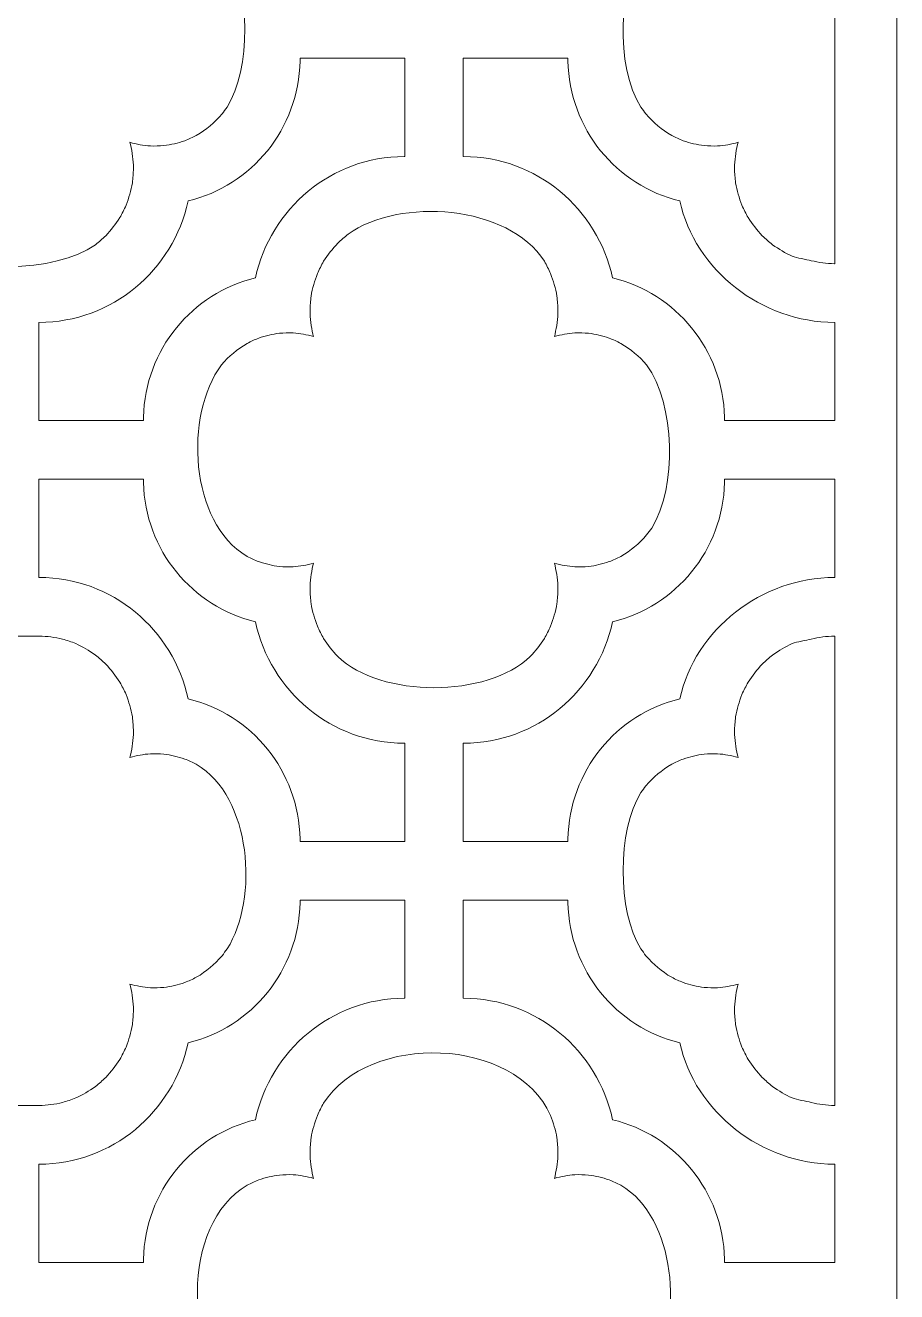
# Model space of a CAD drawing. Header units: centimetres. Extents: x 17.4 to 27.5, y -9.5 to 9.5.
# Drawn here: x 19.033 to 22.048, y 0.616 to 4.998 of the extents above; entities that cross this region are included whole.
import ezdxf

# ---------------------------------------------------------------- set-up
doc = ezdxf.new("R2010")
doc.units = ezdxf.units.CM
doc.header["$MEASUREMENT"] = 0
doc.layers.add('layer 1', color=7, linetype='Continuous')

msp = doc.modelspace()

# ---------------------------------------------------------------- linework, layer by layer
at = {"layer": 'layer 1', "color": 7, "lineweight": 9}
for points, knots in [([(17.37572, 9.5), (18.9331, 9.5), (20.4905, 9.5), (22.04787, 9.5), (22.04787, 9.5), (22.04787, 3.16666), (22.04787, -3.16667), (22.04787, -9.5), (22.04787, -9.5), (20.4905, -9.5), (18.9331, -9.5), (17.37572, -9.5), (17.37572, -9.5), (17.37572, -3.16667), (17.37572, 3.16666), (17.37572, 9.5)], [0, 0, 0, 0, 0.2, 0.2, 0.2, 0.2, 0.4, 0.4, 0.4, 0.4, 0.6, 0.6, 0.6, 0.6, 1, 1, 1, 1]), ([(19.2753, 4.23907), (19.2753, 4.23907), (19.2753, 4.23907), (19.2753, 4.23907), (19.2753, 4.23907), (19.28788, 4.24908), (19.29945, 4.25921), (19.31104, 4.27038), (19.31104, 4.27038), (19.32972, 4.29021), (19.34506, 4.30989), (19.35969, 4.33293), (19.35969, 4.33293), (19.3677, 4.34699), (19.37469, 4.36077), (19.38133, 4.37554), (19.38133, 4.37554), (19.39145, 4.40143), (19.39827, 4.42578), (19.40316, 4.45318), (19.40316, 4.45318), (19.40529, 4.47013), (19.40649, 4.48631), (19.40692, 4.50337), (19.40692, 4.50337), (19.40619, 4.53197), (19.40305, 4.55766), (19.39664, 4.58553), (19.39664, 4.58553), (19.39589, 4.5882), (19.39513, 4.59082), (19.39434, 4.59343), (19.39434, 4.59343), (19.41833, 4.58667), (19.44078, 4.58274), (19.46575, 4.58084), (19.46575, 4.58084), (19.4815, 4.58042), (19.49646, 4.5808), (19.51214, 4.58201), (19.51214, 4.58201), (19.53753, 4.5853), (19.56015, 4.59055), (19.58441, 4.59887), (19.58441, 4.59887), (19.5982, 4.60438), (19.61111, 4.61028), (19.62429, 4.61714), (19.62429, 4.61714), (19.65953, 4.63765), (19.68704, 4.66065), (19.71367, 4.6917), (19.71367, 4.6917), (19.71949, 4.69956), (19.7253, 4.70742), (19.73112, 4.71528), (19.73112, 4.71528), (19.8127, 4.84367), (19.8127, 5.12768), (19.73112, 5.25609), (19.73112, 5.25609), (19.7253, 5.26391), (19.71949, 5.27177), (19.71367, 5.27965), (19.71367, 5.27965), (19.68704, 5.3107), (19.65953, 5.33371), (19.62429, 5.35421), (19.62429, 5.35421), (19.61111, 5.36106), (19.5982, 5.36701), (19.58441, 5.3725), (19.58441, 5.3725), (19.56015, 5.38081), (19.53753, 5.38606), (19.51214, 5.38934), (19.51214, 5.38934), (19.49646, 5.39056), (19.4815, 5.39094), (19.46575, 5.39051), (19.46575, 5.39051), (19.44078, 5.38859), (19.41833, 5.38466), (19.39434, 5.3779), (19.39434, 5.3779), (19.39513, 5.38051), (19.39589, 5.38316), (19.39664, 5.38582), (19.39664, 5.38582), (19.40305, 5.41371), (19.40619, 5.43939), (19.40692, 5.46799), (19.40692, 5.46799), (19.40649, 5.48506), (19.40529, 5.50123), (19.40316, 5.51816), (19.40316, 5.51816), (19.39827, 5.54558), (19.39145, 5.5699), (19.38133, 5.59581), (19.38133, 5.59581), (19.37469, 5.61058), (19.3677, 5.62438), (19.35969, 5.63843), (19.35969, 5.63843), (19.34506, 5.66147), (19.32972, 5.68115), (19.31104, 5.70097), (19.31104, 5.70097), (19.29945, 5.71213), (19.28788, 5.72228), (19.2753, 5.73226), (19.2753, 5.73226), (19.12251, 5.84224), (18.7824, 5.8337), (18.64471, 5.70097), (18.64471, 5.70097), (18.62602, 5.68115), (18.61071, 5.66147), (18.59606, 5.63843), (18.59606, 5.63843), (18.58805, 5.62438), (18.58103, 5.61058), (18.57444, 5.59581), (18.57444, 5.59581), (18.56429, 5.5699), (18.55746, 5.54558), (18.55259, 5.51816), (18.55259, 5.51816), (18.55047, 5.50123), (18.54927, 5.48506), (18.54882, 5.46799), (18.54882, 5.46799), (18.54954, 5.43939), (18.5527, 5.41371), (18.55909, 5.38582), (18.55909, 5.38582), (18.55983, 5.38316), (18.56063, 5.38051), (18.56142, 5.3779), (18.56142, 5.3779), (18.5374, 5.38466), (18.51496, 5.38859), (18.48999, 5.39051), (18.48999, 5.39051), (18.47427, 5.39094), (18.45932, 5.39056), (18.44361, 5.38934), (18.44361, 5.38934), (18.4182, 5.38606), (18.39557, 5.38081), (18.37135, 5.3725), (18.37135, 5.3725), (18.35756, 5.36701), (18.34465, 5.36106), (18.33147, 5.35421), (18.33147, 5.35421), (18.29623, 5.33371), (18.26872, 5.3107), (18.24209, 5.27965), (18.24209, 5.27965), (18.23627, 5.27177), (18.23046, 5.26391), (18.22463, 5.25609), (18.22463, 5.25609), (18.13629, 5.11703), (18.14345, 4.82489), (18.24209, 4.6917), (18.24209, 4.6917), (18.26872, 4.66065), (18.29623, 4.63765), (18.33147, 4.61714), (18.33147, 4.61714), (18.34465, 4.61028), (18.35756, 4.60438), (18.37135, 4.59887), (18.37135, 4.59887), (18.39557, 4.59055), (18.4182, 4.5853), (18.44361, 4.58201), (18.44361, 4.58201), (18.45932, 4.5808), (18.47427, 4.58042), (18.48999, 4.58084), (18.48999, 4.58084), (18.51496, 4.58274), (18.5374, 4.58667), (18.56142, 4.59343), (18.56142, 4.59343), (18.56063, 4.59082), (18.55983, 4.5882), (18.55909, 4.58553), (18.55909, 4.58553), (18.5527, 4.55766), (18.54954, 4.53197), (18.54882, 4.50337), (18.54882, 4.50337), (18.54927, 4.48631), (18.55047, 4.47013), (18.55259, 4.45318), (18.55259, 4.45318), (18.55746, 4.42578), (18.56429, 4.40143), (18.57444, 4.37554), (18.57444, 4.37554), (18.58103, 4.36077), (18.58805, 4.34699), (18.59606, 4.33293), (18.59606, 4.33293), (18.61071, 4.30989), (18.62602, 4.29021), (18.64471, 4.27038), (18.64471, 4.27038), (18.65628, 4.25921), (18.66788, 4.24908), (18.68046, 4.23907), (18.68046, 4.23907), (18.81964, 4.1389), (19.13607, 4.13887), (19.2753, 4.23907)], [0, 0, 0, 0, 0.0178571, 0.0178571, 0.0178571, 0.0178571, 0.0357143, 0.0357143, 0.0357143, 0.0357143, 0.0535714, 0.0535714, 0.0535714, 0.0535714, 0.0714286, 0.0714286, 0.0714286, 0.0714286, 0.0892857, 0.0892857, 0.0892857, 0.0892857, 0.1071429, 0.1071429, 0.1071429, 0.1071429, 0.125, 0.125, 0.125, 0.125, 0.1428571, 0.1428571, 0.1428571, 0.1428571, 0.1607143, 0.1607143, 0.1607143, 0.1607143, 0.1785714, 0.1785714, 0.1785714, 0.1785714, 0.1964286, 0.1964286, 0.1964286, 0.1964286, 0.2142857, 0.2142857, 0.2142857, 0.2142857, 0.2321429, 0.2321429, 0.2321429, 0.2321429, 0.25, 0.25, 0.25, 0.25, 0.2678571, 0.2678571, 0.2678571, 0.2678571, 0.2857143, 0.2857143, 0.2857143, 0.2857143, 0.3035714, 0.3035714, 0.3035714, 0.3035714, 0.3214286, 0.3214286, 0.3214286, 0.3214286, 0.3392857, 0.3392857, 0.3392857, 0.3392857, 0.3571429, 0.3571429, 0.3571429, 0.3571429, 0.375, 0.375, 0.375, 0.375, 0.3928571, 0.3928571, 0.3928571, 0.3928571, 0.4107143, 0.4107143, 0.4107143, 0.4107143, 0.4285714, 0.4285714, 0.4285714, 0.4285714, 0.4464286, 0.4464286, 0.4464286, 0.4464286, 0.4642857, 0.4642857, 0.4642857, 0.4642857, 0.4821429, 0.4821429, 0.4821429, 0.4821429, 0.5, 0.5, 0.5, 0.5, 0.5178571, 0.5178571, 0.5178571, 0.5178571, 0.5357143, 0.5357143, 0.5357143, 0.5357143, 0.5535714, 0.5535714, 0.5535714, 0.5535714, 0.5714286, 0.5714286, 0.5714286, 0.5714286, 0.5892857, 0.5892857, 0.5892857, 0.5892857, 0.6071429, 0.6071429, 0.6071429, 0.6071429, 0.625, 0.625, 0.625, 0.625, 0.6428571, 0.6428571, 0.6428571, 0.6428571, 0.6607143, 0.6607143, 0.6607143, 0.6607143, 0.6785714, 0.6785714, 0.6785714, 0.6785714, 0.6964286, 0.6964286, 0.6964286, 0.6964286, 0.7142857, 0.7142857, 0.7142857, 0.7142857, 0.7321429, 0.7321429, 0.7321429, 0.7321429, 0.75, 0.75, 0.75, 0.75, 0.7678571, 0.7678571, 0.7678571, 0.7678571, 0.7857143, 0.7857143, 0.7857143, 0.7857143, 0.8035714, 0.8035714, 0.8035714, 0.8035714, 0.8214286, 0.8214286, 0.8214286, 0.8214286, 0.8392857, 0.8392857, 0.8392857, 0.8392857, 0.8571429, 0.8571429, 0.8571429, 0.8571429, 0.875, 0.875, 0.875, 0.875, 0.8928571, 0.8928571, 0.8928571, 0.8928571, 0.9107143, 0.9107143, 0.9107143, 0.9107143, 0.9285714, 0.9285714, 0.9285714, 0.9285714, 0.9464286, 0.9464286, 0.9464286, 0.9464286, 0.9642857, 0.9642857, 0.9642857, 0.9642857, 1, 1, 1, 1]), ([(21.83403, 5.79791), (21.83403, 5.79791), (21.83403, 5.79791), (21.83403, 5.79791), (21.83403, 5.79791), (21.83343, 5.79791), (21.83303, 5.79791), (21.83295, 5.79791), (21.83295, 5.79791), (21.80468, 5.79718), (21.77927, 5.79398), (21.75168, 5.78751), (21.75168, 5.78751), (21.73614, 5.78303), (21.70176, 5.77802), (21.68672, 5.77202), (21.68672, 5.77202), (21.66199, 5.76069), (21.64053, 5.7482), (21.61843, 5.73226), (21.61843, 5.73226), (21.60585, 5.72228), (21.59428, 5.71213), (21.5827, 5.70097), (21.5827, 5.70097), (21.56397, 5.68115), (21.54867, 5.66147), (21.53404, 5.63843), (21.53404, 5.63843), (21.52601, 5.62438), (21.51902, 5.61058), (21.5124, 5.59581), (21.5124, 5.59581), (21.50227, 5.5699), (21.49545, 5.54558), (21.49057, 5.51816), (21.49057, 5.51816), (21.48844, 5.50123), (21.48724, 5.48506), (21.48679, 5.46799), (21.48679, 5.46799), (21.48754, 5.43939), (21.49068, 5.41371), (21.49706, 5.38582), (21.49706, 5.38582), (21.49782, 5.38316), (21.49858, 5.38051), (21.49938, 5.3779), (21.49938, 5.3779), (21.47539, 5.38466), (21.45295, 5.38859), (21.42795, 5.39051), (21.42795, 5.39051), (21.41223, 5.39094), (21.39727, 5.39056), (21.38159, 5.38934), (21.38159, 5.38934), (21.3562, 5.38606), (21.33358, 5.38081), (21.30932, 5.3725), (21.30932, 5.3725), (21.29553, 5.36701), (21.28262, 5.36106), (21.26944, 5.35421), (21.26944, 5.35421), (21.2342, 5.33371), (21.20669, 5.3107), (21.18006, 5.27965), (21.18006, 5.27965), (21.08144, 5.14647), (21.07426, 4.85431), (21.16261, 4.71528), (21.16261, 4.71528), (21.16843, 4.70742), (21.17424, 4.69956), (21.18006, 4.6917), (21.18006, 4.6917), (21.20669, 4.66065), (21.2342, 4.63765), (21.26944, 4.61714), (21.26944, 4.61714), (21.28262, 4.61028), (21.29553, 4.60438), (21.30932, 4.59887), (21.30932, 4.59887), (21.33358, 4.59055), (21.3562, 4.5853), (21.38159, 4.58201), (21.38159, 4.58201), (21.39727, 4.5808), (21.41223, 4.58042), (21.42795, 4.58084), (21.42795, 4.58084), (21.45295, 4.58274), (21.47539, 4.58667), (21.49938, 4.59343), (21.49938, 4.59343), (21.49858, 4.59082), (21.49782, 4.5882), (21.49706, 4.58553), (21.49706, 4.58553), (21.49068, 4.55766), (21.48754, 4.53197), (21.48679, 4.50337), (21.48679, 4.50337), (21.48724, 4.48631), (21.48844, 4.47013), (21.49057, 4.45318), (21.49057, 4.45318), (21.49545, 4.42578), (21.50227, 4.40143), (21.5124, 4.37554), (21.5124, 4.37554), (21.51902, 4.36077), (21.52601, 4.34699), (21.53404, 4.33293), (21.53404, 4.33293), (21.54867, 4.30989), (21.56397, 4.29021), (21.5827, 4.27038), (21.5827, 4.27038), (21.59428, 4.25921), (21.60585, 4.24908), (21.61843, 4.23907), (21.61843, 4.23907), (21.64053, 4.22316), (21.66199, 4.21066), (21.68672, 4.19933), (21.68672, 4.19933), (21.70176, 4.19332), (21.73614, 4.1883), (21.75168, 4.18383), (21.75168, 4.18383), (21.77927, 4.17738), (21.80468, 4.17418), (21.83295, 4.17346), (21.83295, 4.17346), (21.83303, 4.17346), (21.83343, 4.17346), (21.83403, 4.17346), (21.83403, 4.17346), (21.83403, 4.71494), (21.83403, 5.25642), (21.83403, 5.79791)], [0, 0, 0, 0, 0.027027, 0.027027, 0.027027, 0.027027, 0.0540541, 0.0540541, 0.0540541, 0.0540541, 0.0810811, 0.0810811, 0.0810811, 0.0810811, 0.1081081, 0.1081081, 0.1081081, 0.1081081, 0.1351351, 0.1351351, 0.1351351, 0.1351351, 0.1621622, 0.1621622, 0.1621622, 0.1621622, 0.1891892, 0.1891892, 0.1891892, 0.1891892, 0.2162162, 0.2162162, 0.2162162, 0.2162162, 0.2432432, 0.2432432, 0.2432432, 0.2432432, 0.2702703, 0.2702703, 0.2702703, 0.2702703, 0.2972973, 0.2972973, 0.2972973, 0.2972973, 0.3243243, 0.3243243, 0.3243243, 0.3243243, 0.3513514, 0.3513514, 0.3513514, 0.3513514, 0.3783784, 0.3783784, 0.3783784, 0.3783784, 0.4054054, 0.4054054, 0.4054054, 0.4054054, 0.4324324, 0.4324324, 0.4324324, 0.4324324, 0.4594595, 0.4594595, 0.4594595, 0.4594595, 0.4864865, 0.4864865, 0.4864865, 0.4864865, 0.5135135, 0.5135135, 0.5135135, 0.5135135, 0.5405405, 0.5405405, 0.5405405, 0.5405405, 0.5675676, 0.5675676, 0.5675676, 0.5675676, 0.5945946, 0.5945946, 0.5945946, 0.5945946, 0.6216216, 0.6216216, 0.6216216, 0.6216216, 0.6486486, 0.6486486, 0.6486486, 0.6486486, 0.6756757, 0.6756757, 0.6756757, 0.6756757, 0.7027027, 0.7027027, 0.7027027, 0.7027027, 0.7297297, 0.7297297, 0.7297297, 0.7297297, 0.7567568, 0.7567568, 0.7567568, 0.7567568, 0.7837838, 0.7837838, 0.7837838, 0.7837838, 0.8108108, 0.8108108, 0.8108108, 0.8108108, 0.8378378, 0.8378378, 0.8378378, 0.8378378, 0.8648649, 0.8648649, 0.8648649, 0.8648649, 0.8918919, 0.8918919, 0.8918919, 0.8918919, 0.9189189, 0.9189189, 0.9189189, 0.9189189, 0.9459459, 0.9459459, 0.9459459, 0.9459459, 1, 1, 1, 1]), ([(19.44127, 3.63054), (19.44127, 3.63054), (19.44127, 3.63054), (19.44127, 3.63054), (19.44127, 3.63054), (19.32066, 3.63054), (19.20007, 3.63054), (19.07946, 3.63054), (19.07946, 3.63054), (19.07946, 3.74381), (19.07946, 3.85707), (19.07946, 3.97034), (19.07946, 3.97034), (19.08006, 3.97034), (19.08044, 3.97034), (19.08054, 3.97034), (19.08054, 3.97034), (19.33277, 3.97034), (19.54455, 4.15091), (19.59593, 4.39072), (19.59593, 4.39072), (19.81482, 4.4427), (19.97932, 4.64011), (19.98344, 4.87586), (19.98344, 4.87586), (19.98347, 4.87702), (19.98349, 4.88039), (19.98349, 4.88413), (19.98349, 4.88413), (20.10446, 4.88413), (20.22545, 4.88413), (20.34641, 4.88413), (20.34641, 4.88413), (20.34641, 4.77084), (20.34641, 4.65759), (20.34641, 4.54428), (20.34641, 4.54428), (20.34528, 4.54428), (20.34441, 4.54428), (20.34421, 4.54428), (20.34421, 4.54428), (20.09199, 4.54428), (19.88018, 4.36372), (19.8288, 4.12391), (19.8288, 4.12391), (19.61084, 4.07215), (19.4468, 3.87618), (19.44137, 3.64173), (19.44137, 3.64173), (19.44132, 3.63984), (19.44129, 3.63518), (19.44127, 3.63054)], [0, 0, 0, 0, 0.0714286, 0.0714286, 0.0714286, 0.0714286, 0.1428571, 0.1428571, 0.1428571, 0.1428571, 0.2142857, 0.2142857, 0.2142857, 0.2142857, 0.2857143, 0.2857143, 0.2857143, 0.2857143, 0.3571429, 0.3571429, 0.3571429, 0.3571429, 0.4285714, 0.4285714, 0.4285714, 0.4285714, 0.5, 0.5, 0.5, 0.5, 0.5714286, 0.5714286, 0.5714286, 0.5714286, 0.6428571, 0.6428571, 0.6428571, 0.6428571, 0.7142857, 0.7142857, 0.7142857, 0.7142857, 0.7857143, 0.7857143, 0.7857143, 0.7857143, 0.8571429, 0.8571429, 0.8571429, 0.8571429, 1, 1, 1, 1]), ([(21.45246, 3.63054), (21.45246, 3.63054), (21.45246, 3.63054), (21.45246, 3.63054), (21.45246, 3.63054), (21.57964, 3.63054), (21.70683, 3.63054), (21.83403, 3.63054), (21.83403, 3.63054), (21.83403, 3.74381), (21.83403, 3.85707), (21.83403, 3.97034), (21.83403, 3.97034), (21.83343, 3.97034), (21.83303, 3.97034), (21.83295, 3.97034), (21.83295, 3.97034), (21.58074, 3.97034), (21.34918, 4.15091), (21.29778, 4.39072), (21.29778, 4.39072), (21.07891, 4.4427), (20.91441, 4.64011), (20.91029, 4.87586), (20.91029, 4.87586), (20.91026, 4.87702), (20.91022, 4.88039), (20.91022, 4.88413), (20.91022, 4.88413), (20.78924, 4.88413), (20.66828, 4.88413), (20.54732, 4.88413), (20.54732, 4.88413), (20.54732, 4.77084), (20.54732, 4.65759), (20.54732, 4.54428), (20.54732, 4.54428), (20.54843, 4.54428), (20.5493, 4.54428), (20.54952, 4.54428), (20.54952, 4.54428), (20.80174, 4.54428), (21.01353, 4.36372), (21.06493, 4.12391), (21.06493, 4.12391), (21.28289, 4.07215), (21.44693, 3.87618), (21.45236, 3.64173), (21.45236, 3.64173), (21.45241, 3.63984), (21.45243, 3.63518), (21.45246, 3.63054)], [0, 0, 0, 0, 0.0714286, 0.0714286, 0.0714286, 0.0714286, 0.1428571, 0.1428571, 0.1428571, 0.1428571, 0.2142857, 0.2142857, 0.2142857, 0.2142857, 0.2857143, 0.2857143, 0.2857143, 0.2857143, 0.3571429, 0.3571429, 0.3571429, 0.3571429, 0.4285714, 0.4285714, 0.4285714, 0.4285714, 0.5, 0.5, 0.5, 0.5, 0.5714286, 0.5714286, 0.5714286, 0.5714286, 0.6428571, 0.6428571, 0.6428571, 0.6428571, 0.7142857, 0.7142857, 0.7142857, 0.7142857, 0.7857143, 0.7857143, 0.7857143, 0.7857143, 0.8571429, 0.8571429, 0.8571429, 0.8571429, 1, 1, 1, 1]), ([(20.1137, 2.81373), (20.1137, 2.81373), (20.1137, 2.81373), (20.1137, 2.81373), (20.1137, 2.81373), (20.09502, 2.83356), (20.07968, 2.85327), (20.06504, 2.87629), (20.06504, 2.87629), (20.05706, 2.89036), (20.05004, 2.90413), (20.04343, 2.9189), (20.04343, 2.9189), (20.03327, 2.9448), (20.02646, 2.96912), (20.0216, 2.99655), (20.0216, 2.99655), (20.01944, 3.01347), (20.01827, 3.02968), (20.01782, 3.04675), (20.01782, 3.04675), (20.01854, 3.07534), (20.02171, 3.101), (20.02809, 3.12888), (20.02809, 3.12888), (20.02884, 3.13156), (20.02961, 3.13419), (20.03039, 3.13681), (20.03039, 3.13681), (20.00638, 3.13004), (19.98396, 3.12611), (19.95899, 3.12419), (19.95899, 3.12419), (19.94326, 3.12378), (19.92829, 3.12418), (19.91262, 3.12537), (19.91262, 3.12537), (19.8872, 3.12865), (19.86458, 3.13392), (19.84032, 3.14221), (19.84032, 3.14221), (19.82656, 3.14772), (19.81365, 3.15365), (19.80047, 3.16049), (19.80047, 3.16049), (19.59975, 3.27736), (19.58289, 3.64984), (19.71109, 3.82293), (19.71109, 3.82293), (19.73769, 3.85398), (19.76523, 3.87697), (19.80047, 3.89749), (19.80047, 3.89749), (19.81365, 3.90435), (19.82656, 3.91023), (19.84032, 3.91576), (19.84032, 3.91576), (19.86458, 3.92408), (19.8872, 3.92934), (19.91262, 3.93262), (19.91262, 3.93262), (19.92829, 3.93382), (19.94326, 3.9342), (19.95899, 3.93379), (19.95899, 3.93379), (19.98396, 3.93186), (20.00638, 3.92793), (20.03039, 3.92116), (20.03039, 3.92116), (20.02961, 3.92378), (20.02884, 3.92642), (20.02809, 3.9291), (20.02809, 3.9291), (20.02171, 3.95697), (20.01854, 3.98265), (20.01782, 4.01125), (20.01782, 4.01125), (20.01827, 4.02832), (20.01944, 4.04453), (20.0216, 4.06143), (20.0216, 4.06143), (20.02646, 4.08885), (20.03327, 4.11318), (20.04343, 4.13909), (20.04343, 4.13909), (20.05004, 4.15386), (20.05706, 4.16764), (20.06504, 4.18169), (20.06504, 4.18169), (20.07968, 4.20473), (20.09502, 4.22443), (20.1137, 4.24425), (20.1137, 4.24425), (20.12528, 4.25539), (20.13688, 4.26558), (20.14946, 4.27556), (20.14946, 4.27556), (20.32695, 4.4033), (20.70404, 4.3779), (20.82869, 4.18169), (20.82869, 4.18169), (20.83667, 4.16764), (20.84369, 4.15386), (20.8503, 4.13909), (20.8503, 4.13909), (20.86044, 4.11318), (20.86727, 4.08885), (20.87213, 4.06143), (20.87213, 4.06143), (20.87429, 4.04453), (20.87549, 4.02832), (20.87591, 4.01125), (20.87591, 4.01125), (20.87519, 3.98265), (20.87202, 3.95697), (20.86564, 3.9291), (20.86564, 3.9291), (20.86489, 3.92642), (20.8641, 3.92378), (20.86331, 3.92116), (20.86331, 3.92116), (20.88733, 3.92793), (20.90977, 3.93186), (20.93474, 3.93379), (20.93474, 3.93379), (20.95047, 3.9342), (20.96544, 3.93382), (20.98111, 3.93262), (20.98111, 3.93262), (21.00653, 3.92934), (21.02915, 3.92408), (21.05338, 3.91576), (21.05338, 3.91576), (21.06717, 3.91023), (21.08008, 3.90435), (21.09326, 3.89749), (21.09326, 3.89749), (21.1285, 3.87697), (21.15601, 3.85398), (21.18264, 3.82293), (21.18264, 3.82293), (21.2815, 3.68943), (21.28859, 3.39793), (21.20012, 3.25864), (21.20012, 3.25864), (21.19427, 3.25078), (21.18846, 3.24295), (21.18264, 3.23506), (21.18264, 3.23506), (21.15601, 3.204), (21.1285, 3.18103), (21.09326, 3.16049), (21.09326, 3.16049), (21.08008, 3.15365), (21.06717, 3.14772), (21.05338, 3.14221), (21.05338, 3.14221), (21.02915, 3.13392), (21.00653, 3.12865), (20.98111, 3.12537), (20.98111, 3.12537), (20.96544, 3.12418), (20.95047, 3.12378), (20.93474, 3.12419), (20.93474, 3.12419), (20.90977, 3.12611), (20.88733, 3.13004), (20.86331, 3.13681), (20.86331, 3.13681), (20.8641, 3.13419), (20.86489, 3.13156), (20.86564, 3.12888), (20.86564, 3.12888), (20.87202, 3.101), (20.87519, 3.07534), (20.87591, 3.04675), (20.87591, 3.04675), (20.87549, 3.02968), (20.87429, 3.01347), (20.87213, 2.99655), (20.87213, 2.99655), (20.86727, 2.96912), (20.86044, 2.9448), (20.8503, 2.9189), (20.8503, 2.9189), (20.84369, 2.90413), (20.83667, 2.89036), (20.82869, 2.87629), (20.82869, 2.87629), (20.81402, 2.85327), (20.79871, 2.83356), (20.78001, 2.81373), (20.78001, 2.81373), (20.63103, 2.67012), (20.2627, 2.67012), (20.1137, 2.81373)], [0, 0, 0, 0, 0.02, 0.02, 0.02, 0.02, 0.04, 0.04, 0.04, 0.04, 0.06, 0.06, 0.06, 0.06, 0.08, 0.08, 0.08, 0.08, 0.1, 0.1, 0.1, 0.1, 0.12, 0.12, 0.12, 0.12, 0.14, 0.14, 0.14, 0.14, 0.16, 0.16, 0.16, 0.16, 0.18, 0.18, 0.18, 0.18, 0.2, 0.2, 0.2, 0.2, 0.22, 0.22, 0.22, 0.22, 0.24, 0.24, 0.24, 0.24, 0.26, 0.26, 0.26, 0.26, 0.28, 0.28, 0.28, 0.28, 0.3, 0.3, 0.3, 0.3, 0.32, 0.32, 0.32, 0.32, 0.34, 0.34, 0.34, 0.34, 0.36, 0.36, 0.36, 0.36, 0.38, 0.38, 0.38, 0.38, 0.4, 0.4, 0.4, 0.4, 0.42, 0.42, 0.42, 0.42, 0.44, 0.44, 0.44, 0.44, 0.46, 0.46, 0.46, 0.46, 0.48, 0.48, 0.48, 0.48, 0.5, 0.5, 0.5, 0.5, 0.52, 0.52, 0.52, 0.52, 0.54, 0.54, 0.54, 0.54, 0.56, 0.56, 0.56, 0.56, 0.58, 0.58, 0.58, 0.58, 0.6, 0.6, 0.6, 0.6, 0.62, 0.62, 0.62, 0.62, 0.64, 0.64, 0.64, 0.64, 0.66, 0.66, 0.66, 0.66, 0.68, 0.68, 0.68, 0.68, 0.7, 0.7, 0.7, 0.7, 0.72, 0.72, 0.72, 0.72, 0.74, 0.74, 0.74, 0.74, 0.76, 0.76, 0.76, 0.76, 0.78, 0.78, 0.78, 0.78, 0.8, 0.8, 0.8, 0.8, 0.82, 0.82, 0.82, 0.82, 0.84, 0.84, 0.84, 0.84, 0.86, 0.86, 0.86, 0.86, 0.88, 0.88, 0.88, 0.88, 0.9, 0.9, 0.9, 0.9, 0.92, 0.92, 0.92, 0.92, 0.94, 0.94, 0.94, 0.94, 0.96, 0.96, 0.96, 0.96, 1, 1, 1, 1]), ([(19.44127, 3.42748), (19.44127, 3.42748), (19.44127, 3.42748), (19.44127, 3.42748), (19.44127, 3.42748), (19.32066, 3.42748), (19.20007, 3.42748), (19.07946, 3.42748), (19.07946, 3.42748), (19.07946, 3.31419), (19.07946, 3.20091), (19.07946, 3.08766), (19.07946, 3.08766), (19.08006, 3.08766), (19.08044, 3.08766), (19.08054, 3.08766), (19.08054, 3.08766), (19.33277, 3.08766), (19.54455, 2.90706), (19.59593, 2.66728), (19.59593, 2.66728), (19.81482, 2.6153), (19.97932, 2.41787), (19.98344, 2.18212), (19.98344, 2.18212), (19.98347, 2.18095), (19.98349, 2.17759), (19.98349, 2.17385), (19.98349, 2.17385), (20.10446, 2.17385), (20.22545, 2.17385), (20.34641, 2.17385), (20.34641, 2.17385), (20.34641, 2.28712), (20.34641, 2.40041), (20.34641, 2.5137), (20.34641, 2.5137), (20.34528, 2.5137), (20.34441, 2.5137), (20.34421, 2.5137), (20.34421, 2.5137), (20.09199, 2.5137), (19.88018, 2.69428), (19.8288, 2.93407), (19.8288, 2.93407), (19.61084, 2.98585), (19.4468, 3.18182), (19.44137, 3.41626), (19.44137, 3.41626), (19.44132, 3.41814), (19.44129, 3.42282), (19.44127, 3.42748)], [0, 0, 0, 0, 0.0714286, 0.0714286, 0.0714286, 0.0714286, 0.1428571, 0.1428571, 0.1428571, 0.1428571, 0.2142857, 0.2142857, 0.2142857, 0.2142857, 0.2857143, 0.2857143, 0.2857143, 0.2857143, 0.3571429, 0.3571429, 0.3571429, 0.3571429, 0.4285714, 0.4285714, 0.4285714, 0.4285714, 0.5, 0.5, 0.5, 0.5, 0.5714286, 0.5714286, 0.5714286, 0.5714286, 0.6428571, 0.6428571, 0.6428571, 0.6428571, 0.7142857, 0.7142857, 0.7142857, 0.7142857, 0.7857143, 0.7857143, 0.7857143, 0.7857143, 0.8571429, 0.8571429, 0.8571429, 0.8571429, 1, 1, 1, 1]), ([(21.45246, 3.42748), (21.45246, 3.42748), (21.45246, 3.42748), (21.45246, 3.42748), (21.45246, 3.42748), (21.57964, 3.42748), (21.70683, 3.42748), (21.83403, 3.42748), (21.83403, 3.42748), (21.83403, 3.31419), (21.83403, 3.20091), (21.83403, 3.08766), (21.83403, 3.08766), (21.83343, 3.08766), (21.83303, 3.08766), (21.83295, 3.08766), (21.83295, 3.08766), (21.58074, 3.08766), (21.34918, 2.90706), (21.29778, 2.66728), (21.29778, 2.66728), (21.07891, 2.6153), (20.91441, 2.41787), (20.91029, 2.18212), (20.91029, 2.18212), (20.91026, 2.18095), (20.91022, 2.17759), (20.91022, 2.17385), (20.91022, 2.17385), (20.78924, 2.17385), (20.66828, 2.17385), (20.54732, 2.17385), (20.54732, 2.17385), (20.54732, 2.28712), (20.54732, 2.40041), (20.54732, 2.5137), (20.54732, 2.5137), (20.54843, 2.5137), (20.5493, 2.5137), (20.54952, 2.5137), (20.54952, 2.5137), (20.80174, 2.5137), (21.01353, 2.69428), (21.06493, 2.93407), (21.06493, 2.93407), (21.28289, 2.98585), (21.44693, 3.18182), (21.45236, 3.41626), (21.45236, 3.41626), (21.45241, 3.41814), (21.45243, 3.42282), (21.45246, 3.42748)], [0, 0, 0, 0, 0.0714286, 0.0714286, 0.0714286, 0.0714286, 0.1428571, 0.1428571, 0.1428571, 0.1428571, 0.2142857, 0.2142857, 0.2142857, 0.2142857, 0.2857143, 0.2857143, 0.2857143, 0.2857143, 0.3571429, 0.3571429, 0.3571429, 0.3571429, 0.4285714, 0.4285714, 0.4285714, 0.4285714, 0.5, 0.5, 0.5, 0.5, 0.5714286, 0.5714286, 0.5714286, 0.5714286, 0.6428571, 0.6428571, 0.6428571, 0.6428571, 0.7142857, 0.7142857, 0.7142857, 0.7142857, 0.7857143, 0.7857143, 0.7857143, 0.7857143, 0.8571429, 0.8571429, 0.8571429, 0.8571429, 1, 1, 1, 1]), ([(19.07946, 1.26011), (19.07946, 1.26011), (19.07946, 1.26011), (19.07946, 1.26011), (19.07946, 1.26011), (19.08006, 1.26011), (19.08044, 1.26011), (19.08054, 1.26011), (19.08054, 1.26011), (19.10883, 1.26082), (19.13425, 1.26401), (19.1618, 1.27049), (19.1618, 1.27049), (19.17736, 1.27495), (19.19197, 1.27994), (19.20701, 1.28598), (19.20701, 1.28598), (19.23173, 1.29731), (19.25318, 1.30981), (19.2753, 1.32569), (19.2753, 1.32569), (19.28788, 1.33572), (19.29945, 1.34586), (19.31104, 1.35703), (19.31104, 1.35703), (19.32972, 1.37683), (19.34506, 1.39651), (19.35969, 1.41958), (19.35969, 1.41958), (19.3677, 1.43361), (19.37469, 1.44742), (19.38133, 1.46216), (19.38133, 1.46216), (19.39145, 1.48808), (19.39827, 1.5124), (19.40316, 1.53983), (19.40316, 1.53983), (19.40529, 1.55678), (19.40649, 1.57298), (19.40692, 1.58999), (19.40692, 1.58999), (19.40619, 1.61861), (19.40305, 1.64429), (19.39664, 1.67215), (19.39664, 1.67215), (19.39589, 1.67482), (19.39513, 1.67747), (19.39434, 1.6801), (19.39434, 1.6801), (19.41833, 1.67332), (19.44078, 1.66939), (19.46575, 1.66746), (19.46575, 1.66746), (19.4815, 1.66708), (19.49646, 1.66742), (19.51214, 1.66866), (19.51214, 1.66866), (19.53753, 1.67192), (19.56015, 1.67717), (19.58441, 1.6855), (19.58441, 1.6855), (19.5982, 1.69102), (19.61111, 1.69693), (19.62429, 1.70376), (19.62429, 1.70376), (19.65953, 1.72428), (19.68704, 1.74728), (19.71367, 1.77832), (19.71367, 1.77832), (19.71949, 1.78618), (19.7253, 1.79404), (19.73112, 1.8019), (19.73112, 1.8019), (19.84135, 1.9754), (19.81527, 2.32963), (19.62429, 2.44086), (19.62429, 2.44086), (19.61111, 2.44771), (19.5982, 2.4536), (19.58441, 2.45912), (19.58441, 2.45912), (19.56015, 2.46743), (19.53753, 2.47271), (19.51214, 2.47599), (19.51214, 2.47599), (19.49646, 2.4772), (19.4815, 2.47758), (19.46575, 2.47716), (19.46575, 2.47716), (19.44078, 2.47523), (19.41833, 2.4713), (19.39434, 2.46452), (19.39434, 2.46452), (19.39513, 2.46715), (19.39589, 2.4698), (19.39664, 2.47247), (19.39664, 2.47247), (19.40305, 2.50033), (19.40619, 2.52601), (19.40692, 2.55461), (19.40692, 2.55461), (19.40649, 2.57168), (19.40529, 2.58789), (19.40316, 2.60484), (19.40316, 2.60484), (19.39827, 2.63222), (19.39145, 2.65656), (19.38133, 2.68246), (19.38133, 2.68246), (19.37469, 2.69723), (19.3677, 2.71101), (19.35969, 2.72507), (19.35969, 2.72507), (19.34506, 2.74809), (19.32972, 2.76783), (19.31104, 2.78762), (19.31104, 2.78762), (19.29945, 2.79876), (19.28788, 2.8089), (19.2753, 2.81892), (19.2753, 2.81892), (19.25318, 2.83484), (19.23173, 2.84734), (19.20701, 2.85867), (19.20701, 2.85867), (19.19197, 2.86468), (19.17736, 2.86967), (19.1618, 2.87413), (19.1618, 2.87413), (19.13425, 2.8806), (19.10883, 2.8838), (19.08054, 2.88454), (19.08054, 2.88454), (19.08044, 2.88454), (19.08006, 2.88451), (19.07946, 2.88451), (19.07946, 2.88451), (19.07946, 2.88451), (18.87744, 2.88451), (18.87744, 2.88451), (18.87744, 2.88451), (18.87616, 2.88451), (18.87535, 2.88454), (18.87521, 2.88454), (18.87521, 2.88454), (18.84692, 2.8838), (18.82152, 2.8806), (18.79392, 2.87413), (18.79392, 2.87413), (18.77839, 2.86967), (18.76377, 2.86468), (18.74875, 2.85867), (18.74875, 2.85867), (18.72403, 2.84734), (18.70258, 2.83484), (18.68046, 2.81892), (18.68046, 2.81892), (18.66788, 2.8089), (18.65628, 2.79876), (18.64471, 2.78762), (18.64471, 2.78762), (18.62602, 2.76783), (18.61071, 2.74809), (18.59606, 2.72507), (18.59606, 2.72507), (18.58805, 2.71101), (18.58103, 2.69723), (18.57444, 2.68246), (18.57444, 2.68246), (18.56429, 2.65656), (18.55746, 2.63222), (18.55259, 2.60484), (18.55259, 2.60484), (18.55047, 2.58789), (18.54927, 2.57168), (18.54882, 2.55461), (18.54882, 2.55461), (18.54954, 2.52601), (18.5527, 2.50033), (18.55909, 2.47247), (18.55909, 2.47247), (18.55983, 2.4698), (18.56063, 2.46715), (18.56142, 2.46452), (18.56142, 2.46452), (18.5374, 2.4713), (18.51496, 2.47523), (18.48999, 2.47716), (18.48999, 2.47716), (18.47427, 2.47758), (18.45932, 2.4772), (18.44361, 2.47599), (18.44361, 2.47599), (18.4182, 2.47271), (18.39557, 2.46743), (18.37135, 2.45912), (18.37135, 2.45912), (18.35756, 2.4536), (18.34465, 2.44771), (18.33147, 2.44086), (18.33147, 2.44086), (18.29623, 2.42034), (18.26872, 2.39732), (18.24209, 2.3663), (18.24209, 2.3663), (18.23627, 2.35844), (18.23046, 2.35058), (18.22463, 2.34272), (18.22463, 2.34272), (18.11441, 2.16921), (18.14051, 1.81497), (18.33147, 1.70376), (18.33147, 1.70376), (18.34465, 1.69693), (18.35756, 1.69102), (18.37135, 1.6855), (18.37135, 1.6855), (18.39557, 1.67717), (18.4182, 1.67192), (18.44361, 1.66866), (18.44361, 1.66866), (18.45932, 1.66742), (18.47427, 1.66708), (18.48999, 1.66746), (18.48999, 1.66746), (18.51496, 1.66939), (18.5374, 1.67332), (18.56142, 1.6801), (18.56142, 1.6801), (18.56063, 1.67747), (18.55983, 1.67482), (18.55909, 1.67215), (18.55909, 1.67215), (18.5527, 1.64429), (18.54954, 1.61861), (18.54882, 1.58999), (18.54882, 1.58999), (18.54927, 1.57298), (18.55047, 1.55678), (18.55259, 1.53983), (18.55259, 1.53983), (18.55746, 1.5124), (18.56429, 1.48808), (18.57444, 1.46216), (18.57444, 1.46216), (18.58103, 1.44742), (18.58805, 1.43361), (18.59606, 1.41958), (18.59606, 1.41958), (18.61071, 1.39651), (18.62602, 1.37683), (18.64471, 1.35703), (18.64471, 1.35703), (18.65628, 1.34586), (18.66788, 1.33572), (18.68046, 1.32569), (18.68046, 1.32569), (18.70258, 1.30981), (18.72403, 1.29731), (18.74875, 1.28598), (18.74875, 1.28598), (18.76377, 1.27994), (18.77839, 1.27495), (18.79392, 1.27049), (18.79392, 1.27049), (18.82152, 1.26401), (18.84692, 1.26082), (18.87521, 1.26011), (18.87521, 1.26011), (18.87535, 1.26011), (18.87616, 1.26011), (18.87744, 1.26011), (18.87744, 1.26011), (18.87744, 1.26011), (19.07946, 1.26011), (19.07946, 1.26011)], [0, 0, 0, 0, 0.0142857, 0.0142857, 0.0142857, 0.0142857, 0.0285714, 0.0285714, 0.0285714, 0.0285714, 0.0428571, 0.0428571, 0.0428571, 0.0428571, 0.0571429, 0.0571429, 0.0571429, 0.0571429, 0.0714286, 0.0714286, 0.0714286, 0.0714286, 0.0857143, 0.0857143, 0.0857143, 0.0857143, 0.1, 0.1, 0.1, 0.1, 0.1142857, 0.1142857, 0.1142857, 0.1142857, 0.1285714, 0.1285714, 0.1285714, 0.1285714, 0.1428571, 0.1428571, 0.1428571, 0.1428571, 0.1571429, 0.1571429, 0.1571429, 0.1571429, 0.1714286, 0.1714286, 0.1714286, 0.1714286, 0.1857143, 0.1857143, 0.1857143, 0.1857143, 0.2, 0.2, 0.2, 0.2, 0.2142857, 0.2142857, 0.2142857, 0.2142857, 0.2285714, 0.2285714, 0.2285714, 0.2285714, 0.2428571, 0.2428571, 0.2428571, 0.2428571, 0.2571429, 0.2571429, 0.2571429, 0.2571429, 0.2714286, 0.2714286, 0.2714286, 0.2714286, 0.2857143, 0.2857143, 0.2857143, 0.2857143, 0.3, 0.3, 0.3, 0.3, 0.3142857, 0.3142857, 0.3142857, 0.3142857, 0.3285714, 0.3285714, 0.3285714, 0.3285714, 0.3428571, 0.3428571, 0.3428571, 0.3428571, 0.3571429, 0.3571429, 0.3571429, 0.3571429, 0.3714286, 0.3714286, 0.3714286, 0.3714286, 0.3857143, 0.3857143, 0.3857143, 0.3857143, 0.4, 0.4, 0.4, 0.4, 0.4142857, 0.4142857, 0.4142857, 0.4142857, 0.4285714, 0.4285714, 0.4285714, 0.4285714, 0.4428571, 0.4428571, 0.4428571, 0.4428571, 0.4571429, 0.4571429, 0.4571429, 0.4571429, 0.4714286, 0.4714286, 0.4714286, 0.4714286, 0.4857143, 0.4857143, 0.4857143, 0.4857143, 0.5, 0.5, 0.5, 0.5, 0.5142857, 0.5142857, 0.5142857, 0.5142857, 0.5285714, 0.5285714, 0.5285714, 0.5285714, 0.5428571, 0.5428571, 0.5428571, 0.5428571, 0.5571429, 0.5571429, 0.5571429, 0.5571429, 0.5714286, 0.5714286, 0.5714286, 0.5714286, 0.5857143, 0.5857143, 0.5857143, 0.5857143, 0.6, 0.6, 0.6, 0.6, 0.6142857, 0.6142857, 0.6142857, 0.6142857, 0.6285714, 0.6285714, 0.6285714, 0.6285714, 0.6428571, 0.6428571, 0.6428571, 0.6428571, 0.6571429, 0.6571429, 0.6571429, 0.6571429, 0.6714286, 0.6714286, 0.6714286, 0.6714286, 0.6857143, 0.6857143, 0.6857143, 0.6857143, 0.7, 0.7, 0.7, 0.7, 0.7142857, 0.7142857, 0.7142857, 0.7142857, 0.7285714, 0.7285714, 0.7285714, 0.7285714, 0.7428571, 0.7428571, 0.7428571, 0.7428571, 0.7571429, 0.7571429, 0.7571429, 0.7571429, 0.7714286, 0.7714286, 0.7714286, 0.7714286, 0.7857143, 0.7857143, 0.7857143, 0.7857143, 0.8, 0.8, 0.8, 0.8, 0.8142857, 0.8142857, 0.8142857, 0.8142857, 0.8285714, 0.8285714, 0.8285714, 0.8285714, 0.8428571, 0.8428571, 0.8428571, 0.8428571, 0.8571429, 0.8571429, 0.8571429, 0.8571429, 0.8714286, 0.8714286, 0.8714286, 0.8714286, 0.8857143, 0.8857143, 0.8857143, 0.8857143, 0.9, 0.9, 0.9, 0.9, 0.9142857, 0.9142857, 0.9142857, 0.9142857, 0.9285714, 0.9285714, 0.9285714, 0.9285714, 0.9428571, 0.9428571, 0.9428571, 0.9428571, 0.9571429, 0.9571429, 0.9571429, 0.9571429, 0.9714286, 0.9714286, 0.9714286, 0.9714286, 1, 1, 1, 1]), ([(21.16261, 2.34272), (21.16261, 2.34272), (21.16261, 2.34272), (21.16261, 2.34272), (21.16261, 2.34272), (21.16843, 2.35058), (21.17424, 2.35844), (21.18006, 2.3663), (21.18006, 2.3663), (21.20669, 2.39732), (21.2342, 2.42034), (21.26944, 2.44086), (21.26944, 2.44086), (21.28262, 2.44771), (21.29553, 2.4536), (21.30932, 2.45912), (21.30932, 2.45912), (21.33358, 2.46743), (21.3562, 2.47271), (21.38159, 2.47599), (21.38159, 2.47599), (21.39727, 2.4772), (21.41223, 2.47758), (21.42795, 2.47716), (21.42795, 2.47716), (21.45295, 2.47523), (21.47539, 2.4713), (21.49938, 2.46452), (21.49938, 2.46452), (21.49858, 2.46715), (21.49782, 2.4698), (21.49706, 2.47247), (21.49706, 2.47247), (21.49068, 2.50033), (21.48754, 2.52601), (21.48679, 2.55461), (21.48679, 2.55461), (21.48724, 2.57168), (21.48844, 2.58789), (21.49057, 2.60484), (21.49057, 2.60484), (21.49545, 2.63222), (21.50227, 2.65656), (21.5124, 2.68246), (21.5124, 2.68246), (21.51902, 2.69723), (21.52601, 2.71101), (21.53404, 2.72507), (21.53404, 2.72507), (21.54867, 2.74809), (21.56397, 2.76783), (21.5827, 2.78762), (21.5827, 2.78762), (21.59428, 2.79876), (21.60585, 2.8089), (21.61843, 2.81892), (21.61843, 2.81892), (21.64053, 2.83484), (21.66199, 2.84734), (21.68672, 2.85867), (21.68672, 2.85867), (21.70176, 2.86468), (21.73614, 2.86967), (21.75168, 2.87413), (21.75168, 2.87413), (21.77927, 2.8806), (21.80468, 2.8838), (21.83295, 2.88454), (21.83295, 2.88454), (21.83303, 2.88454), (21.83343, 2.88451), (21.83403, 2.88451), (21.83403, 2.88451), (21.83403, 2.34307), (21.83403, 1.80157), (21.83403, 1.26011), (21.83403, 1.26011), (21.83343, 1.26011), (21.83303, 1.26011), (21.83295, 1.26011), (21.83295, 1.26011), (21.80468, 1.26082), (21.77927, 1.26401), (21.75168, 1.27049), (21.75168, 1.27049), (21.73614, 1.27495), (21.70176, 1.27994), (21.68672, 1.28598), (21.68672, 1.28598), (21.66199, 1.29731), (21.64053, 1.30981), (21.61843, 1.32569), (21.61843, 1.32569), (21.60585, 1.33572), (21.59428, 1.34586), (21.5827, 1.35703), (21.5827, 1.35703), (21.56397, 1.37683), (21.54867, 1.39651), (21.53404, 1.41958), (21.53404, 1.41958), (21.52601, 1.43361), (21.51902, 1.44742), (21.5124, 1.46216), (21.5124, 1.46216), (21.50227, 1.48808), (21.49545, 1.5124), (21.49057, 1.53983), (21.49057, 1.53983), (21.48844, 1.55678), (21.48724, 1.57298), (21.48679, 1.58999), (21.48679, 1.58999), (21.48754, 1.61861), (21.49068, 1.64429), (21.49706, 1.67215), (21.49706, 1.67215), (21.49782, 1.67482), (21.49858, 1.67747), (21.49938, 1.6801), (21.49938, 1.6801), (21.47539, 1.67332), (21.45295, 1.66939), (21.42795, 1.66746), (21.42795, 1.66746), (21.41223, 1.66708), (21.39727, 1.66742), (21.38159, 1.66866), (21.38159, 1.66866), (21.3562, 1.67192), (21.33358, 1.67717), (21.30932, 1.6855), (21.30932, 1.6855), (21.29553, 1.69102), (21.28262, 1.69693), (21.26944, 1.70376), (21.26944, 1.70376), (21.2342, 1.72428), (21.20669, 1.74728), (21.18006, 1.77832), (21.18006, 1.77832), (21.17424, 1.78618), (21.16843, 1.79404), (21.16261, 1.8019), (21.16261, 1.8019), (21.08103, 1.93032), (21.08103, 2.21433), (21.16261, 2.34272)], [0, 0, 0, 0, 0.0263158, 0.0263158, 0.0263158, 0.0263158, 0.0526316, 0.0526316, 0.0526316, 0.0526316, 0.0789474, 0.0789474, 0.0789474, 0.0789474, 0.1052632, 0.1052632, 0.1052632, 0.1052632, 0.1315789, 0.1315789, 0.1315789, 0.1315789, 0.1578947, 0.1578947, 0.1578947, 0.1578947, 0.1842105, 0.1842105, 0.1842105, 0.1842105, 0.2105263, 0.2105263, 0.2105263, 0.2105263, 0.2368421, 0.2368421, 0.2368421, 0.2368421, 0.2631579, 0.2631579, 0.2631579, 0.2631579, 0.2894737, 0.2894737, 0.2894737, 0.2894737, 0.3157895, 0.3157895, 0.3157895, 0.3157895, 0.3421053, 0.3421053, 0.3421053, 0.3421053, 0.3684211, 0.3684211, 0.3684211, 0.3684211, 0.3947368, 0.3947368, 0.3947368, 0.3947368, 0.4210526, 0.4210526, 0.4210526, 0.4210526, 0.4473684, 0.4473684, 0.4473684, 0.4473684, 0.4736842, 0.4736842, 0.4736842, 0.4736842, 0.5, 0.5, 0.5, 0.5, 0.5263158, 0.5263158, 0.5263158, 0.5263158, 0.5526316, 0.5526316, 0.5526316, 0.5526316, 0.5789474, 0.5789474, 0.5789474, 0.5789474, 0.6052632, 0.6052632, 0.6052632, 0.6052632, 0.6315789, 0.6315789, 0.6315789, 0.6315789, 0.6578947, 0.6578947, 0.6578947, 0.6578947, 0.6842105, 0.6842105, 0.6842105, 0.6842105, 0.7105263, 0.7105263, 0.7105263, 0.7105263, 0.7368421, 0.7368421, 0.7368421, 0.7368421, 0.7631579, 0.7631579, 0.7631579, 0.7631579, 0.7894737, 0.7894737, 0.7894737, 0.7894737, 0.8157895, 0.8157895, 0.8157895, 0.8157895, 0.8421053, 0.8421053, 0.8421053, 0.8421053, 0.8684211, 0.8684211, 0.8684211, 0.8684211, 0.8947368, 0.8947368, 0.8947368, 0.8947368, 0.9210526, 0.9210526, 0.9210526, 0.9210526, 0.9473684, 0.9473684, 0.9473684, 0.9473684, 1, 1, 1, 1]), ([(19.44127, 0.71716), (19.44127, 0.71716), (19.44127, 0.71716), (19.44127, 0.71716), (19.44127, 0.71716), (19.32066, 0.71716), (19.20007, 0.71716), (19.07946, 0.71716), (19.07946, 0.71716), (19.07946, 0.83043), (19.07946, 0.94371), (19.07946, 1.05696), (19.07946, 1.05696), (19.08006, 1.05696), (19.08044, 1.05696), (19.08054, 1.05696), (19.08054, 1.05696), (19.33277, 1.05696), (19.54455, 1.23756), (19.59593, 1.47734), (19.59593, 1.47734), (19.81482, 1.52932), (19.97932, 1.72676), (19.98344, 1.96251), (19.98344, 1.96251), (19.98347, 1.96367), (19.98349, 1.96705), (19.98349, 1.97079), (19.98349, 1.97079), (20.10446, 1.97079), (20.22545, 1.97079), (20.34641, 1.97079), (20.34641, 1.97079), (20.34641, 1.8575), (20.34641, 1.74421), (20.34641, 1.6309), (20.34641, 1.6309), (20.34528, 1.63093), (20.34441, 1.63093), (20.34421, 1.63093), (20.34421, 1.63093), (20.09199, 1.63093), (19.88018, 1.45034), (19.8288, 1.21058), (19.8288, 1.21058), (19.61084, 1.1588), (19.4468, 0.96283), (19.44137, 0.72835), (19.44137, 0.72835), (19.44132, 0.72648), (19.44129, 0.7218), (19.44127, 0.71716)], [0, 0, 0, 0, 0.0714286, 0.0714286, 0.0714286, 0.0714286, 0.1428571, 0.1428571, 0.1428571, 0.1428571, 0.2142857, 0.2142857, 0.2142857, 0.2142857, 0.2857143, 0.2857143, 0.2857143, 0.2857143, 0.3571429, 0.3571429, 0.3571429, 0.3571429, 0.4285714, 0.4285714, 0.4285714, 0.4285714, 0.5, 0.5, 0.5, 0.5, 0.5714286, 0.5714286, 0.5714286, 0.5714286, 0.6428571, 0.6428571, 0.6428571, 0.6428571, 0.7142857, 0.7142857, 0.7142857, 0.7142857, 0.7857143, 0.7857143, 0.7857143, 0.7857143, 0.8571429, 0.8571429, 0.8571429, 0.8571429, 1, 1, 1, 1]), ([(21.45246, 0.71716), (21.45246, 0.71716), (21.45246, 0.71716), (21.45246, 0.71716), (21.45246, 0.71716), (21.57964, 0.71716), (21.70683, 0.71716), (21.83403, 0.71716), (21.83403, 0.71716), (21.83403, 0.83043), (21.83403, 0.94371), (21.83403, 1.05696), (21.83403, 1.05696), (21.83343, 1.05696), (21.83303, 1.05696), (21.83295, 1.05696), (21.83295, 1.05696), (21.58074, 1.05696), (21.34918, 1.23756), (21.29778, 1.47734), (21.29778, 1.47734), (21.07891, 1.52932), (20.91441, 1.72676), (20.91029, 1.96251), (20.91029, 1.96251), (20.91026, 1.96367), (20.91022, 1.96705), (20.91022, 1.97079), (20.91022, 1.97079), (20.78924, 1.97079), (20.66828, 1.97079), (20.54732, 1.97079), (20.54732, 1.97079), (20.54732, 1.8575), (20.54732, 1.74421), (20.54732, 1.6309), (20.54732, 1.6309), (20.54843, 1.63093), (20.5493, 1.63093), (20.54952, 1.63093), (20.54952, 1.63093), (20.80174, 1.63093), (21.01353, 1.45034), (21.06493, 1.21058), (21.06493, 1.21058), (21.28289, 1.1588), (21.44693, 0.96283), (21.45236, 0.72835), (21.45236, 0.72835), (21.45241, 0.72648), (21.45243, 0.7218), (21.45246, 0.71716)], [0, 0, 0, 0, 0.0714286, 0.0714286, 0.0714286, 0.0714286, 0.1428571, 0.1428571, 0.1428571, 0.1428571, 0.2142857, 0.2142857, 0.2142857, 0.2142857, 0.2857143, 0.2857143, 0.2857143, 0.2857143, 0.3571429, 0.3571429, 0.3571429, 0.3571429, 0.4285714, 0.4285714, 0.4285714, 0.4285714, 0.5, 0.5, 0.5, 0.5, 0.5714286, 0.5714286, 0.5714286, 0.5714286, 0.6428571, 0.6428571, 0.6428571, 0.6428571, 0.7142857, 0.7142857, 0.7142857, 0.7142857, 0.7857143, 0.7857143, 0.7857143, 0.7857143, 0.8571429, 0.8571429, 0.8571429, 0.8571429, 1, 1, 1, 1]), ([(20.78001, -0.09961), (20.78001, -0.09961), (20.78001, -0.09961), (20.78001, -0.09961), (20.78001, -0.09961), (20.79871, -0.07979), (20.81402, -0.06011), (20.82869, -0.03706), (20.82869, -0.03706), (20.83667, -0.02302), (20.84369, -0.00922), (20.8503, 0.00553), (20.8503, 0.00553), (20.86044, 0.03145), (20.86727, 0.05577), (20.87213, 0.0832), (20.87213, 0.0832), (20.87429, 0.10012), (20.87549, 0.1163), (20.87591, 0.13337), (20.87591, 0.13337), (20.87519, 0.16197), (20.87202, 0.18765), (20.86564, 0.21552), (20.86564, 0.21552), (20.86489, 0.2182), (20.8641, 0.22084), (20.86331, 0.22346), (20.86331, 0.22346), (20.88733, 0.21669), (20.90977, 0.21276), (20.93474, 0.21083), (20.93474, 0.21083), (20.95047, 0.21043), (20.96544, 0.2108), (20.98111, 0.21202), (20.98111, 0.21202), (21.00653, 0.2153), (21.02915, 0.22054), (21.05338, 0.22886), (21.05338, 0.22886), (21.06717, 0.23438), (21.08008, 0.2403), (21.09326, 0.24713), (21.09326, 0.24713), (21.1285, 0.26765), (21.15601, 0.29066), (21.18264, 0.32169), (21.18264, 0.32169), (21.18846, 0.32955), (21.19427, 0.33741), (21.20012, 0.34527), (21.20012, 0.34527), (21.31051, 0.51907), (21.28443, 0.87282), (21.09326, 0.98414), (21.09326, 0.98414), (21.08008, 0.99097), (21.06717, 0.9969), (21.05338, 1.00241), (21.05338, 1.00241), (21.02915, 1.01073), (21.00653, 1.01597), (20.98111, 1.01924), (20.98111, 1.01924), (20.96544, 1.02044), (20.95047, 1.02084), (20.93474, 1.02044), (20.93474, 1.02044), (20.90977, 1.01851), (20.88733, 1.01458), (20.86331, 1.00781), (20.86331, 1.00781), (20.8641, 1.01043), (20.86489, 1.01307), (20.86564, 1.01575), (20.86564, 1.01575), (20.87202, 1.04362), (20.87519, 1.06931), (20.87591, 1.09794), (20.87591, 1.09794), (20.87549, 1.11494), (20.87429, 1.13115), (20.87213, 1.14807), (20.87213, 1.14807), (20.86727, 1.1755), (20.86044, 1.19982), (20.8503, 1.22574), (20.8503, 1.22574), (20.72731, 1.49998), (20.22037, 1.51281), (20.06504, 1.26831), (20.06504, 1.26831), (20.05706, 1.25429), (20.05004, 1.24049), (20.04343, 1.22574), (20.04343, 1.22574), (20.03327, 1.19982), (20.02646, 1.1755), (20.0216, 1.14807), (20.0216, 1.14807), (20.01944, 1.13115), (20.01827, 1.11494), (20.01782, 1.09794), (20.01782, 1.09794), (20.01854, 1.06931), (20.02171, 1.04362), (20.02809, 1.01575), (20.02809, 1.01575), (20.02884, 1.01307), (20.02961, 1.01043), (20.03039, 1.00781), (20.03039, 1.00781), (20.00638, 1.01458), (19.98396, 1.01851), (19.95899, 1.02044), (19.95899, 1.02044), (19.94326, 1.02084), (19.92829, 1.02044), (19.91262, 1.01924), (19.91262, 1.01924), (19.8872, 1.01597), (19.86458, 1.01073), (19.84032, 1.00241), (19.84032, 1.00241), (19.82656, 0.9969), (19.81365, 0.99097), (19.80047, 0.98414), (19.80047, 0.98414), (19.57104, 0.85054), (19.57104, 0.38072), (19.80047, 0.24713), (19.80047, 0.24713), (19.81365, 0.2403), (19.82656, 0.23438), (19.84032, 0.22886), (19.84032, 0.22886), (19.86458, 0.22054), (19.8872, 0.2153), (19.91262, 0.21202), (19.91262, 0.21202), (19.92829, 0.2108), (19.94326, 0.21043), (19.95899, 0.21083), (19.95899, 0.21083), (19.98396, 0.21276), (20.00638, 0.21669), (20.03039, 0.22346), (20.03039, 0.22346), (20.02961, 0.22084), (20.02884, 0.2182), (20.02809, 0.21552), (20.02809, 0.21552), (20.02171, 0.18765), (20.01854, 0.16197), (20.01782, 0.13337), (20.01782, 0.13337), (20.01827, 0.1163), (20.01944, 0.10012), (20.0216, 0.0832), (20.0216, 0.0832), (20.02646, 0.05577), (20.03327, 0.03145), (20.04343, 0.00553), (20.04343, 0.00553), (20.05004, -0.00922), (20.05706, -0.02302), (20.06504, -0.03706), (20.06504, -0.03706), (20.07968, -0.06011), (20.09502, -0.07979), (20.1137, -0.09961), (20.1137, -0.09961), (20.2627, -0.24323), (20.63103, -0.24324), (20.78001, -0.09961)], [0, 0, 0, 0, 0.0222222, 0.0222222, 0.0222222, 0.0222222, 0.0444444, 0.0444444, 0.0444444, 0.0444444, 0.0666667, 0.0666667, 0.0666667, 0.0666667, 0.0888889, 0.0888889, 0.0888889, 0.0888889, 0.1111111, 0.1111111, 0.1111111, 0.1111111, 0.1333333, 0.1333333, 0.1333333, 0.1333333, 0.1555556, 0.1555556, 0.1555556, 0.1555556, 0.1777778, 0.1777778, 0.1777778, 0.1777778, 0.2, 0.2, 0.2, 0.2, 0.2222222, 0.2222222, 0.2222222, 0.2222222, 0.2444444, 0.2444444, 0.2444444, 0.2444444, 0.2666667, 0.2666667, 0.2666667, 0.2666667, 0.2888889, 0.2888889, 0.2888889, 0.2888889, 0.3111111, 0.3111111, 0.3111111, 0.3111111, 0.3333333, 0.3333333, 0.3333333, 0.3333333, 0.3555556, 0.3555556, 0.3555556, 0.3555556, 0.3777778, 0.3777778, 0.3777778, 0.3777778, 0.4, 0.4, 0.4, 0.4, 0.4222222, 0.4222222, 0.4222222, 0.4222222, 0.4444444, 0.4444444, 0.4444444, 0.4444444, 0.4666667, 0.4666667, 0.4666667, 0.4666667, 0.4888889, 0.4888889, 0.4888889, 0.4888889, 0.5111111, 0.5111111, 0.5111111, 0.5111111, 0.5333333, 0.5333333, 0.5333333, 0.5333333, 0.5555556, 0.5555556, 0.5555556, 0.5555556, 0.5777778, 0.5777778, 0.5777778, 0.5777778, 0.6, 0.6, 0.6, 0.6, 0.6222222, 0.6222222, 0.6222222, 0.6222222, 0.6444444, 0.6444444, 0.6444444, 0.6444444, 0.6666667, 0.6666667, 0.6666667, 0.6666667, 0.6888889, 0.6888889, 0.6888889, 0.6888889, 0.7111111, 0.7111111, 0.7111111, 0.7111111, 0.7333333, 0.7333333, 0.7333333, 0.7333333, 0.7555556, 0.7555556, 0.7555556, 0.7555556, 0.7777778, 0.7777778, 0.7777778, 0.7777778, 0.8, 0.8, 0.8, 0.8, 0.8222222, 0.8222222, 0.8222222, 0.8222222, 0.8444444, 0.8444444, 0.8444444, 0.8444444, 0.8666667, 0.8666667, 0.8666667, 0.8666667, 0.8888889, 0.8888889, 0.8888889, 0.8888889, 0.9111111, 0.9111111, 0.9111111, 0.9111111, 0.9333333, 0.9333333, 0.9333333, 0.9333333, 0.9555556, 0.9555556, 0.9555556, 0.9555556, 1, 1, 1, 1])]:
    msp.add_open_spline(points, degree=3, knots=knots, dxfattribs=at)

doc.saveas('drawing.dxf')
